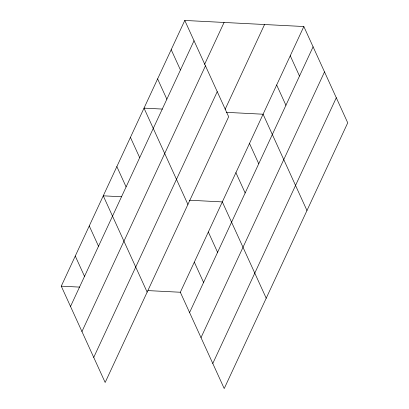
<?xml version="1.0" encoding="UTF-8"?>
<svg xmlns="http://www.w3.org/2000/svg" width="409" height="409" viewBox="0 0 409 409"><rect width="100%" height="100%" fill="white"/><g stroke="black" fill="none" stroke-linecap="round" stroke-linejoin="round"><path stroke-width="0.61" d="M184.781 20.45L228.667 116.749L105.159 382.471L61.268 286.167L184.781 20.45L303.841 26.529L347.732 122.833L224.219 388.55L180.333 292.251L303.841 26.529M70.522 306.464L194.03 40.747M204.623 64.295L224.071 22.459M81.948 331.546L205.461 65.829M93.727 357.389L217.24 91.667M225.124 109.346L264.551 24.525M189.582 312.542L313.089 46.825M201.013 337.624L324.521 71.907M212.787 363.468L336.3 97.751M162.399 109.075L144.024 108.134L187.91 204.439M226.33 112.342L263.084 114.218L306.97 210.517M121.642 196.765L103.262 195.824L147.153 292.123M189.372 200.221L222.327 201.903L266.213 298.207M61.268 286.167L79.648 287.108M148.012 290.6L180.333 292.251M290.257 55.762L299.506 76.054M276.668 84.99L285.922 105.287M249.5 143.447L258.749 163.743M235.911 172.675L245.16 192.971M171.197 49.678L180.446 69.975M157.608 78.906L166.857 99.203M208.329 232.021L217.578 252.317M194.331 262.133L203.58 282.43M130.435 137.368L139.684 157.659M116.851 166.596L126.1 186.893M89.264 225.937L98.518 246.233M75.266 256.054L84.52 276.351"/></g></svg>
